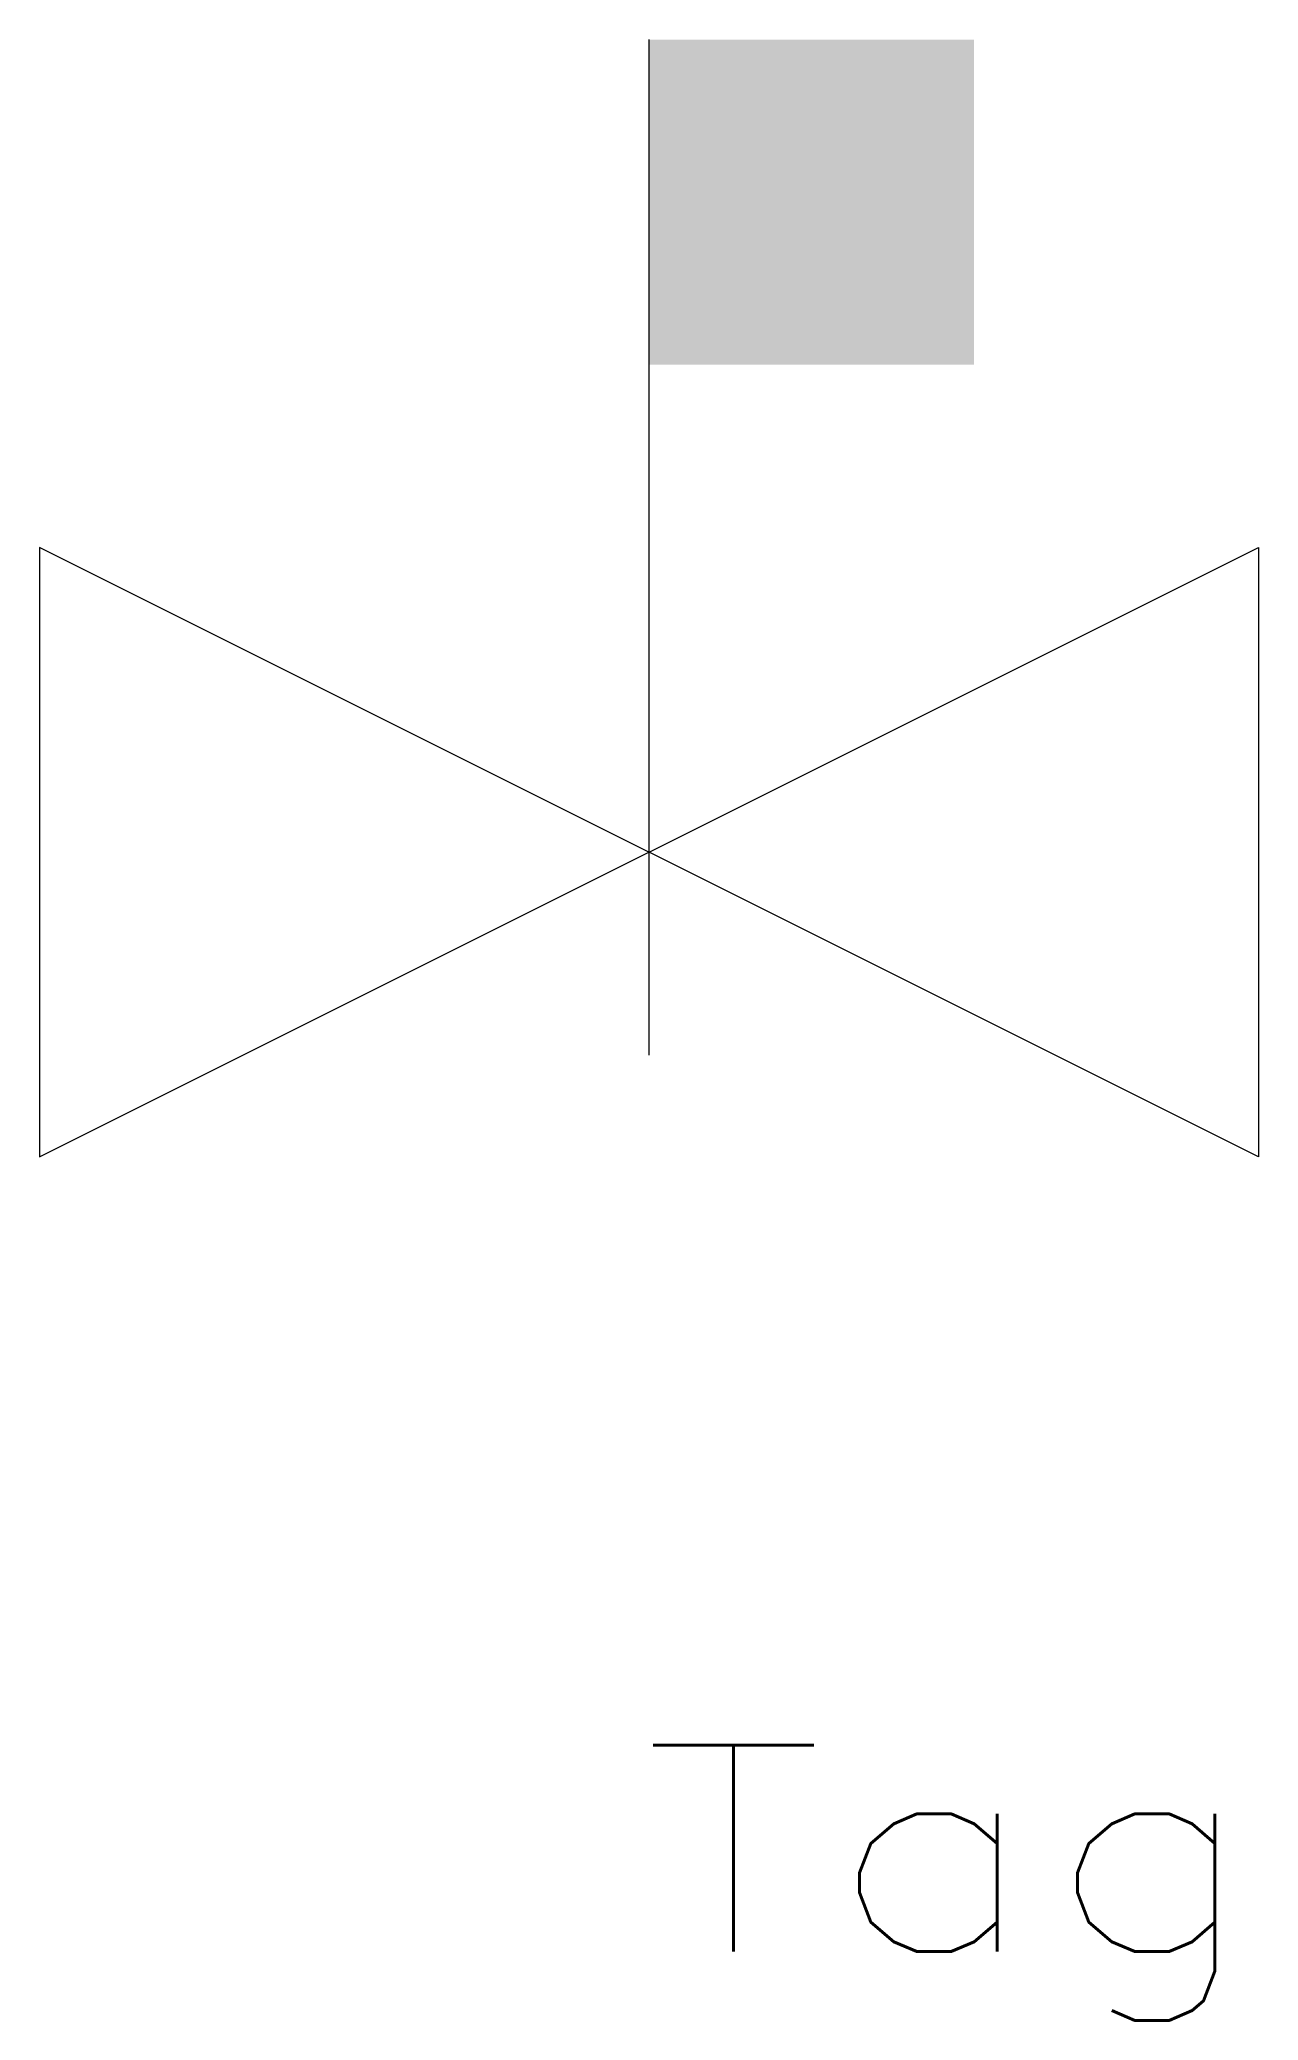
# Model space of a CAD drawing. Header units: inches. Extents: x -3.8 to 3.8, y -7.2 to 5.
import ezdxf
from ezdxf.enums import TextEntityAlignment as Align

# ---------------------------------------------------------------- set-up
doc = ezdxf.new("R2010")
doc.units = ezdxf.units.IN
doc.header["$MEASUREMENT"] = 0
doc.layers.get('0').update_dxf_attribs({"lineweight": 0})
doc.styles.add('STANDARD1', font='TXT.SHX')

msp = doc.modelspace()

# ---------------------------------------------------------------- linework, layer by layer
for p, q in [((0, -1.25), (0, 5)), ((-3.75, 1.875), (-3.75, -1.875)), ((-3.75, -1.875), (3.75, 1.875)), ((3.75, -1.875), (-3.75, 1.875)), ((3.75, 1.875), (3.75, -1.875))]:
    msp.add_line(p, q)
msp.add_solid([(0, 3), (2, 3), (0, 5), (2, 5)])

# ---------------------------------------------------------------- texts
at = {"color": 7, "linetype": 'Continuous', "style": 'STANDARD1', "width": 1.166667}
msp.add_text('Tag', height=1.27, dxfattribs=at).set_placement((-0.045, -6.765), (3.765, -6.765), align=Align.FIT)

doc.saveas('drawing.dxf')
